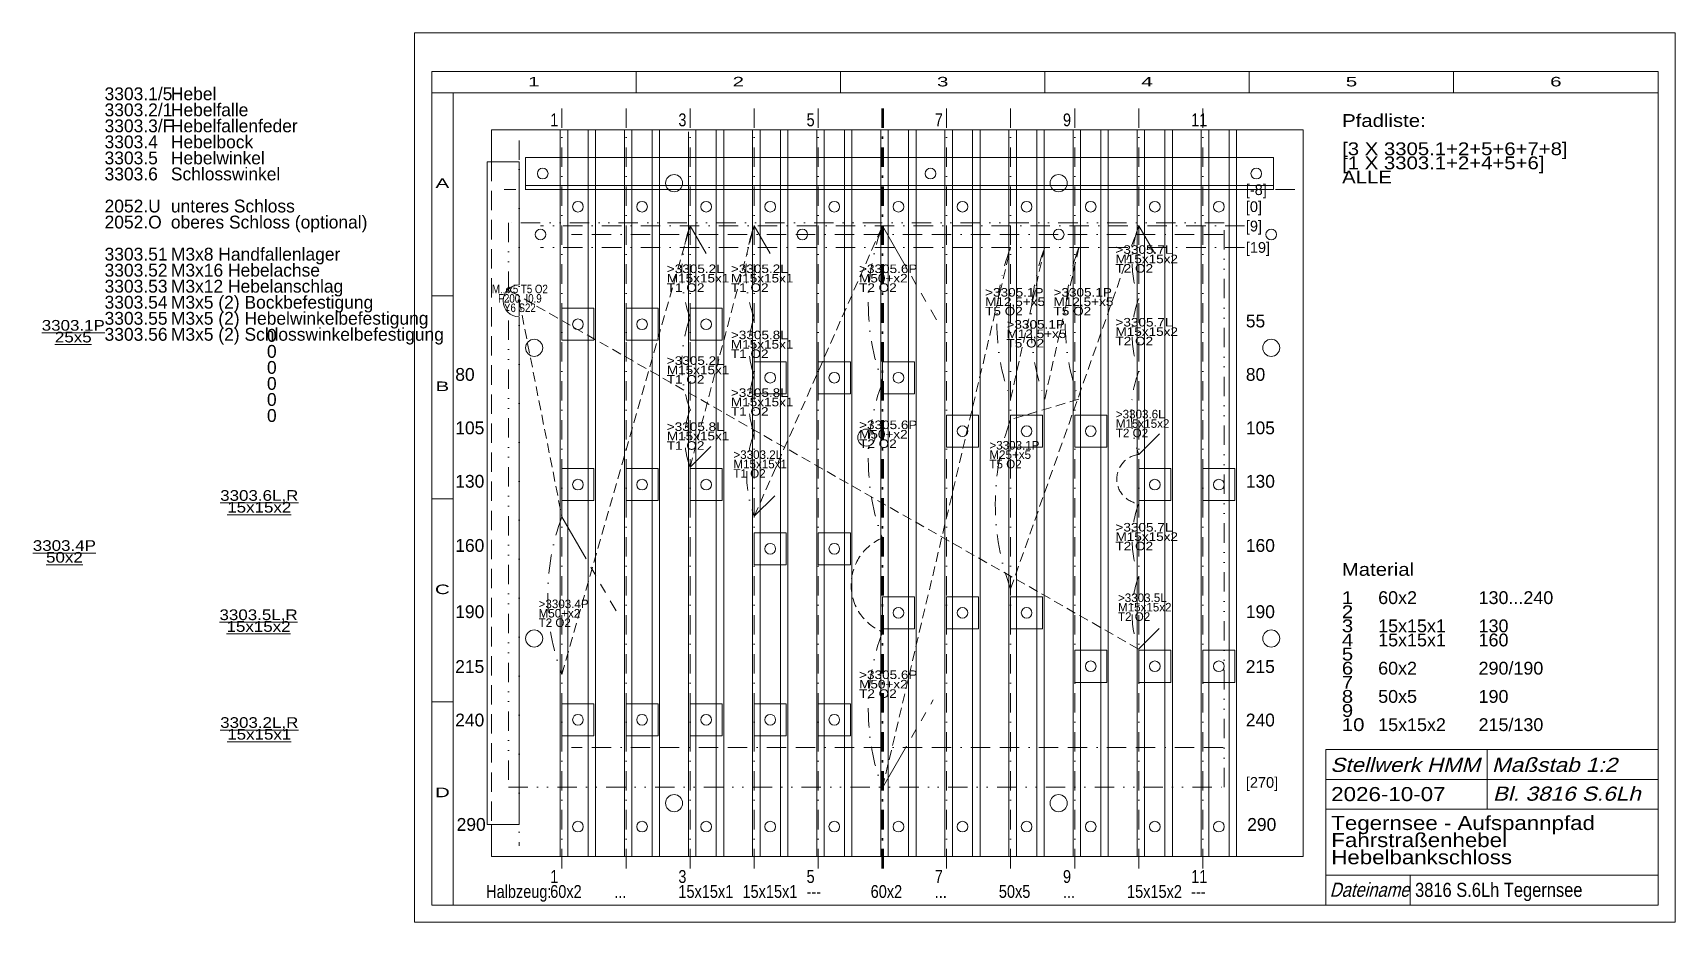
# Model space of a CAD drawing. Extents: x -177 to 592, y 2 to 418.
import ezdxf
from ezdxf.enums import TextEntityAlignment as Align

# ---------------------------------------------------------------- set-up
doc = ezdxf.new("R2010")
doc.units = 0
doc.header["$LTSCALE"] = 18.132943
for name, pattern in [('BORDER', [1.75, 0.5, -0.25, 0.5, -0.25, 0, -0.25]), ('DASHDOT', [1, 0.5, -0.25, 0, -0.25]), ('DASHED', [0.75, 0.5, -0.25]), ('DIVIDE', [1.25, 0.5, -0.25, 0, -0.25, 0, -0.25]), ('HIDDEN', [0.375, 0.25, -0.125]), ('PHANTOM', [2.5, 1.25, -0.25, 0.25, -0.25, 0.25, -0.25])]:
    doc.linetypes.add(name, pattern=pattern)
for name, color, linetype, lineweight in [('3303___ HEBELBANKSCHLOSS JE', 6, 'DASHDOT', 13), ('3816_6L', 30, 'CONTINUOUS', 13), ('BESCHRIFTUNG', 7, 'CONTINUOUS', 25), ('FRÄSPFADE', 30, 'CONTINUOUS', 0), ('KONSTRUKTION', 7, 'CONTINUOUS', 0), ('MITTELLINIEN', 5, 'DASHDOT', 13), ('STANDARD', 7, 'CONTINUOUS', 0)]:
    doc.layers.add(name, color=color, linetype=linetype, lineweight=lineweight)
doc.styles.add('Arial', font='arial.ttf')

msp = doc.modelspace()

# ---------------------------------------------------------------- linework, layer by layer
at = {"layer": '3816_6L', "linetype": 'HIDDEN'}
for p, q in [((70.95, 117.91), (130.95, 327.67)), ((130.95, 214.8), (160.95, 327.67)), ((160.95, 191.84), (220.95, 327.67)), ((280.95, 157.89), (340.95, 327.67)), ((220.95, 64.76), (280.95, 317.67)), ((280.95, 246.66), (296.95, 317.67)), ((296.95, 246.66), (312.95, 317.67)), ((340.78, 129.77), (45.95, 297.67)), ((50.95, 292.67), (70.95, 191.57)), ((312.95, 246.66), (280.95, 237.12))]:
    msp.add_line(p, q, dxfattribs=at)
at = {"layer": '3816_6L', "linetype": 'PHANTOM'}
for p, q in [((130.95, 327.67), (138.42, 314.72)), ((160.95, 327.67), (168.42, 314.72)), ((220.95, 327.67), (246.34, 283.68)), ((340.95, 327.67), (348.42, 314.72)), ((130.95, 214.8), (140.59, 224.44)), ((340.95, 220.78), (350.59, 230.43)), ((160.95, 191.84), (170.59, 201.48)), ((70.95, 191.57), (96.34, 147.58)), ((340.78, 129.77), (350.42, 139.42)), ((220.95, 64.76), (244.78, 106.04))]:
    msp.add_line(p, q, dxfattribs=at)
for centre, radius in [((45.95, 297.67), 1), ((50.95, 292.67), 0.5)]:
    msp.add_circle(centre, radius, dxfattribs=at)
at = {"layer": '3816_6L', "linetype": 'DASHDOT'}
for centre, radius, start, end in [((188.38, 306.2), 61.31, 159.50617, 200.49383), ((218.38, 306.2), 61.31, 159.50617, 200.49383), ((318.6, 291.17), 104.25, 159.50617, 200.49383), ((386.43, 310.67), 48.55, 159.50617, 200.49383), ((375.93, 282.16), 101.4, 159.50617, 200.49383), ((391.93, 282.16), 101.4, 159.50617, 200.49383), ((407.93, 282.16), 101.4, 159.50617, 200.49383), ((386.43, 276.67), 48.55, 159.50617, 200.49383), ((188.38, 263.27), 61.31, 159.50617, 200.49383), ((197.07, 271.23), 38.56, 159.50617, 200.49383), ((197.07, 244.23), 38.56, 159.50617, 200.49383), ((318.6, 218.17), 104.25, 159.50617, 200.49383), ((392.97, 240.23), 55.54, 159.50617, 200.49383), ((167.07, 228.3), 38.56, 159.50617, 200.49383), ((212.97, 211.28), 55.54, 159.50617, 200.49383), ((386.93, 197.51), 113.14, 159.50617, 200.49383), ((386.43, 180.77), 48.55, 159.50617, 200.49383), ((169.48, 154.74), 105.19, 159.50617, 200.49383), ((386.35, 146.54), 48.56, 159.21674, 200.2044), ((318.6, 101.26), 104.25, 159.50617, 200.49383)]:
    msp.add_arc(centre, radius, start, end, dxfattribs=at)
at = {"layer": '3816_6L', "linetype": 'HIDDEN'}
for centre, radius, start, end in [((342.26, 209.28), 11.58, 96.49214, 263.50786), ((230.08, 159.72), 23.77, 112.58111, 247.41889)]:
    msp.add_arc(centre, radius, start, end, dxfattribs=at)
at = {"layer": 'FRÄSPFADE', "linetype": 'DIVIDE', "lineweight": 20}
for p, q in [((380.95, 329.17), (45.95, 329.17)), ((45.95, 329.17), (45.95, 65.17)), ((380.95, 65.17), (380.95, 329.17)), ((45.95, 65.17), (380.95, 65.17))]:
    msp.add_line(p, q, dxfattribs=at)
at = {"layer": 'KONSTRUKTION', "color": 8}
for p, q in [((417.95, 372.67), (37.95, 372.67)), ((37.95, 372.67), (37.95, 357.67)), ((70.2, 372.67), (70.2, 32.67)), ((73.7, 372.67), (73.7, 32.67)), ((83.2, 372.67), (83.2, 32.67)), ((86.7, 372.67), (86.7, 32.67)), ((100.2, 372.67), (100.2, 32.67)), ((103.7, 372.67), (103.7, 32.67)), ((113.2, 372.67), (113.2, 32.67)), ((116.7, 372.67), (116.7, 32.67)), ((130.2, 371.67), (130.2, 32.67)), ((133.7, 372.67), (133.7, 32.67)), ((143.2, 372.67), (143.2, 32.67)), ((146.7, 372.67), (146.7, 32.67)), ((160.2, 372.67), (160.2, 32.67)), ((163.7, 372.67), (163.7, 32.67)), ((173.2, 372.67), (173.2, 32.67)), ((176.7, 372.67), (176.7, 32.67)), ((190.2, 372.67), (190.2, 32.67)), ((193.7, 372.67), (193.7, 32.67)), ((203.2, 372.67), (203.2, 32.67)), ((206.7, 372.67), (206.7, 32.67)), ((220.2, 372.67), (220.2, 32.67)), ((223.7, 372.67), (223.7, 32.67)), ((233.2, 372.67), (233.2, 32.67)), ((236.7, 372.67), (236.7, 32.67)), ((250.2, 372.67), (250.2, 32.67)), ((253.7, 372.67), (253.7, 32.67)), ((263.2, 372.67), (263.2, 32.67)), ((266.7, 372.67), (266.7, 32.67)), ((280.2, 372.67), (280.2, 32.67)), ((283.7, 372.67), (283.7, 32.67)), ((293.2, 372.67), (293.2, 32.67)), ((296.7, 372.67), (296.7, 32.67)), ((310.2, 372.67), (310.2, 32.67)), ((313.7, 372.67), (313.7, 32.67)), ((323.2, 372.67), (323.2, 32.67)), ((326.7, 372.67), (326.7, 32.67)), ((340.2, 372.67), (340.2, 32.67)), ((343.7, 372.67), (343.7, 32.67)), ((353.2, 372.67), (353.2, 32.67)), ((356.7, 372.67), (356.7, 32.67)), ((370.2, 372.67), (370.2, 32.67)), ((373.7, 372.67), (373.7, 32.67)), ((383.2, 372.67), (383.2, 32.67)), ((386.7, 372.67), (386.7, 32.67)), ((417.95, 32.67), (417.95, 372.67)), ((35.95, 357.67), (35.95, 47.67)), ((35.95, 357.67), (50.95, 357.67)), ((50.95, 357.67), (50.95, 300.17)), ((403.95, 359.67), (53.95, 359.67)), ((53.95, 344.67), (53.95, 359.67)), ((403.95, 344.67), (403.95, 359.67)), ((403.95, 346.67), (53.95, 346.67)), ((403.95, 344.67), (53.95, 344.67)), ((50.95, 285.17), (50.95, 47.67)), ((35.95, 47.67), (50.95, 47.67)), ((37.95, 47.67), (37.95, 32.67)), ((37.95, 32.67), (417.95, 32.67))]:
    msp.add_line(p, q, dxfattribs=at)
at = {"layer": 'KONSTRUKTION', "color": 8, "linetype": 'DASHED'}
msp.add_line((37.95, 357.67), (37.95, 47.67), dxfattribs=at)
at = {"layer": 'KONSTRUKTION', "color": 8, "linetype": 'BORDER'}
for p, q in [((380.5, 323.67), (75.5, 323.67)), ((380.5, 83.67), (75.5, 83.67))]:
    msp.add_line(p, q, dxfattribs=at)
at = {"layer": 'KONSTRUKTION', "color": 252}
for p, q in [((70.95, 289.17), (85.95, 289.17)), ((70.95, 274.17), (70.95, 289.17)), ((85.95, 289.17), (85.95, 274.17)), ((100.95, 274.17), (100.95, 289.17)), ((100.95, 289.17), (115.95, 289.17)), ((115.95, 289.17), (115.95, 274.17)), ((130.95, 274.17), (130.95, 289.17)), ((130.95, 289.17), (145.95, 289.17)), ((145.95, 289.17), (145.95, 274.17)), ((85.95, 274.17), (70.95, 274.17)), ((115.95, 274.17), (100.95, 274.17)), ((145.95, 274.17), (130.95, 274.17)), ((160.95, 249.17), (160.95, 264.17)), ((160.95, 264.17), (175.95, 264.17)), ((175.95, 264.17), (175.95, 249.17)), ((190.95, 249.17), (190.95, 264.17)), ((190.95, 264.17), (205.95, 264.17)), ((205.95, 264.17), (205.95, 249.17)), ((220.95, 264.17), (235.95, 264.17)), ((220.95, 249.17), (220.95, 264.17)), ((235.95, 264.17), (235.95, 249.17)), ((175.95, 249.17), (160.95, 249.17)), ((205.95, 249.17), (190.95, 249.17)), ((235.95, 249.17), (220.95, 249.17)), ((250.95, 224.17), (250.95, 239.17)), ((250.95, 239.17), (265.95, 239.17)), ((265.95, 239.17), (265.95, 224.17)), ((280.95, 224.17), (280.95, 239.17)), ((280.95, 239.17), (295.95, 239.17)), ((295.95, 239.17), (295.95, 224.17)), ((310.95, 239.17), (325.95, 239.17)), ((310.95, 224.17), (310.95, 239.17)), ((325.95, 239.17), (325.95, 224.17)), ((265.95, 224.17), (250.95, 224.17)), ((295.95, 224.17), (280.95, 224.17)), ((325.95, 224.17), (310.95, 224.17)), ((70.95, 199.17), (70.95, 214.17)), ((70.95, 214.17), (85.95, 214.17)), ((85.95, 214.17), (85.95, 199.17)), ((100.95, 199.17), (100.95, 214.17)), ((100.95, 214.17), (115.95, 214.17)), ((115.95, 214.17), (115.95, 199.17)), ((130.95, 214.17), (145.95, 214.17)), ((130.95, 199.17), (130.95, 214.17)), ((145.95, 214.17), (145.95, 199.17)), ((340.95, 199.17), (340.95, 214.17)), ((340.95, 214.17), (355.95, 214.17)), ((355.95, 214.17), (355.95, 199.17)), ((370.95, 199.17), (370.95, 214.17)), ((370.95, 214.17), (385.95, 214.17)), ((385.95, 214.17), (385.95, 199.17)), ((85.95, 199.17), (70.95, 199.17)), ((115.95, 199.17), (100.95, 199.17)), ((145.95, 199.17), (130.95, 199.17)), ((355.95, 199.17), (340.95, 199.17)), ((385.95, 199.17), (370.95, 199.17)), ((160.95, 169.17), (160.95, 184.17)), ((160.95, 184.17), (175.95, 184.17)), ((175.95, 184.17), (175.95, 169.17)), ((190.95, 169.17), (190.95, 184.17)), ((190.95, 184.17), (205.95, 184.17)), ((205.95, 184.17), (205.95, 169.17)), ((175.95, 169.17), (160.95, 169.17)), ((205.95, 169.17), (190.95, 169.17)), ((220.95, 139.17), (220.95, 154.17)), ((220.95, 154.17), (235.95, 154.17)), ((235.95, 154.17), (235.95, 139.17)), ((250.95, 139.17), (250.95, 154.17)), ((250.95, 154.17), (265.95, 154.17)), ((265.95, 154.17), (265.95, 139.17)), ((280.95, 154.17), (295.95, 154.17)), ((280.95, 139.17), (280.95, 154.17)), ((295.95, 154.17), (295.95, 139.17)), ((235.95, 139.17), (220.95, 139.17)), ((265.95, 139.17), (250.95, 139.17)), ((295.95, 139.17), (280.95, 139.17)), ((310.95, 114.17), (310.95, 129.17)), ((310.95, 129.17), (325.95, 129.17)), ((325.95, 129.17), (325.95, 114.17)), ((340.95, 114.17), (340.95, 129.17)), ((340.95, 129.17), (355.95, 129.17)), ((355.95, 129.17), (355.95, 114.17)), ((370.95, 129.17), (385.95, 129.17)), ((370.95, 114.17), (370.95, 129.17)), ((385.95, 129.17), (385.95, 114.17)), ((325.95, 114.17), (310.95, 114.17)), ((355.95, 114.17), (340.95, 114.17)), ((385.95, 114.17), (370.95, 114.17)), ((70.95, 89.17), (70.95, 104.17)), ((70.95, 104.17), (85.95, 104.17)), ((85.95, 104.17), (85.95, 89.17)), ((100.95, 89.17), (100.95, 104.17)), ((100.95, 104.17), (115.95, 104.17)), ((115.95, 104.17), (115.95, 89.17)), ((130.95, 104.17), (145.95, 104.17)), ((130.95, 89.17), (130.95, 104.17)), ((145.95, 104.17), (145.95, 89.17)), ((160.95, 89.17), (160.95, 104.17)), ((160.95, 104.17), (175.95, 104.17)), ((175.95, 104.17), (175.95, 89.17)), ((190.95, 89.17), (190.95, 104.17)), ((190.95, 104.17), (205.95, 104.17)), ((205.95, 104.17), (205.95, 89.17)), ((85.95, 89.17), (70.95, 89.17)), ((115.95, 89.17), (100.95, 89.17)), ((145.95, 89.17), (130.95, 89.17)), ((175.95, 89.17), (160.95, 89.17)), ((205.95, 89.17), (190.95, 89.17))]:
    msp.add_line(p, q, dxfattribs=at)
at = {"layer": 'KONSTRUKTION', "color": 8}
for centre, radius in [((61.95, 352.17), 2.5), ((243.45, 352.17), 2.5), ((395.95, 352.17), 2.5), ((123.45, 347.67), 4), ((303.45, 347.67), 4), ((78.45, 336.67), 2.5), ((78.45, 336.67), 2.5), ((108.45, 336.67), 2.5), ((108.45, 336.67), 2.5), ((138.45, 336.67), 2.5), ((138.45, 336.67), 2.5), ((168.45, 336.67), 2.5), ((168.45, 336.67), 2.5), ((198.45, 336.67), 2.5), ((198.45, 336.67), 2.5), ((228.45, 336.67), 2.5), ((228.45, 336.67), 2.5), ((258.45, 336.67), 2.5), ((258.45, 336.67), 2.5), ((288.45, 336.67), 2.5), ((288.45, 336.67), 2.5), ((318.45, 336.67), 2.5), ((318.45, 336.67), 2.5), ((348.45, 336.67), 2.5), ((348.45, 336.67), 2.5), ((378.45, 336.67), 2.5), ((378.45, 336.67), 2.5), ((60.95, 323.67), 2.5), ((183.45, 323.67), 2.5), ((303.45, 323.67), 2.5), ((402.95, 323.67), 2.5), ((78.45, 281.67), 2.5), ((78.45, 281.67), 2.5), ((108.45, 281.67), 2.5), ((108.45, 281.67), 2.5), ((138.45, 281.67), 2.5), ((138.45, 281.67), 2.5), ((57.97, 270.67), 4), ((402.95, 270.67), 4), ((168.45, 256.67), 2.5), ((168.45, 256.67), 2.5), ((198.45, 256.67), 2.5), ((198.45, 256.67), 2.5), ((228.45, 256.67), 2.5), ((228.45, 256.67), 2.5), ((213.45, 228.67), 4), ((258.45, 231.67), 2.5), ((258.45, 231.67), 2.5), ((288.45, 231.67), 2.5), ((288.45, 231.67), 2.5), ((318.45, 231.67), 2.5), ((318.45, 231.67), 2.5), ((78.45, 206.67), 2.5), ((78.45, 206.67), 2.5), ((108.45, 206.67), 2.5), ((108.45, 206.67), 2.5), ((138.45, 206.67), 2.5), ((138.45, 206.67), 2.5), ((348.45, 206.67), 2.5), ((348.45, 206.67), 2.5), ((378.45, 206.67), 2.5), ((378.45, 206.67), 2.5), ((168.45, 176.67), 2.5), ((168.45, 176.67), 2.5), ((198.45, 176.67), 2.5), ((198.45, 176.67), 2.5), ((228.45, 146.67), 2.5), ((228.45, 146.67), 2.5), ((258.45, 146.67), 2.5), ((258.45, 146.67), 2.5), ((288.45, 146.67), 2.5), ((288.45, 146.67), 2.5), ((57.97, 134.67), 4), ((402.95, 134.67), 4), ((318.45, 121.67), 2.5), ((318.45, 121.67), 2.5), ((348.45, 121.67), 2.5), ((348.45, 121.67), 2.5), ((378.45, 121.67), 2.5), ((378.45, 121.67), 2.5), ((78.45, 96.67), 2.5), ((78.45, 96.67), 2.5), ((108.45, 96.67), 2.5), ((108.45, 96.67), 2.5), ((138.45, 96.67), 2.5), ((138.45, 96.67), 2.5), ((168.45, 96.67), 2.5), ((168.45, 96.67), 2.5), ((198.45, 96.67), 2.5), ((198.45, 96.67), 2.5), ((123.45, 57.67), 4), ((303.45, 57.67), 4), ((78.45, 46.67), 2.5), ((78.45, 46.67), 2.5), ((108.45, 46.67), 2.5), ((108.45, 46.67), 2.5), ((138.45, 46.67), 2.5), ((138.45, 46.67), 2.5), ((168.45, 46.67), 2.5), ((168.45, 46.67), 2.5), ((198.45, 46.67), 2.5), ((198.45, 46.67), 2.5), ((228.45, 46.67), 2.5), ((228.45, 46.67), 2.5), ((258.45, 46.67), 2.5), ((258.45, 46.67), 2.5), ((288.45, 46.67), 2.5), ((288.45, 46.67), 2.5), ((318.45, 46.67), 2.5), ((318.45, 46.67), 2.5), ((348.45, 46.67), 2.5), ((348.45, 46.67), 2.5), ((378.45, 46.67), 2.5), ((378.45, 46.67), 2.5)]:
    msp.add_circle(centre, radius, dxfattribs=at)
msp.add_arc((50.95, 292.67), 7.5, 90, 270, dxfattribs=at)
at = {"layer": 'MITTELLINIEN'}
for p, q in [((70.95, 382.66), (70.95, 22.66)), ((100.95, 382.66), (100.95, 22.66)), ((130.95, 382.66), (130.95, 22.66)), ((160.95, 382.66), (160.95, 22.66)), ((190.95, 382.66), (190.95, 22.66)), ((250.95, 382.66), (250.95, 22.66)), ((280.95, 382.66), (280.95, 22.66)), ((310.95, 382.66), (310.95, 22.66)), ((340.95, 382.66), (340.95, 22.66)), ((370.95, 382.66), (370.95, 22.66)), ((50.95, 367.67), (50.95, 37.67)), ((414.04, 344.67), (43.89, 344.67)), ((390.5, 327.67), (60.95, 327.67)), ((390.5, 327.67), (65.5, 327.67)), ((390.5, 317.67), (60.95, 317.67)), ((390.5, 317.67), (65.5, 317.67))]:
    msp.add_line(p, q, dxfattribs=at)
at = {"layer": 'MITTELLINIEN', "color": 154, "lineweight": 50}
msp.add_line((220.95, 382.66), (220.95, 22.66), dxfattribs=at)
at = {"layer": 'STANDARD'}
for p, q in [((592, 418), (2, 418)), ((2, 418), (2, 2)), ((592, 2), (592, 418)), ((584, 400), (10, 400)), ((10, 400), (10, 390)), ((105.67, 400), (105.67, 390)), ((201.33, 400), (201.33, 390)), ((297, 400), (297, 390)), ((392.67, 400), (392.67, 390)), ((488.33, 400), (488.33, 390)), ((584, 400), (584, 390)), ((10, 390), (10, 10)), ((20, 390), (10, 390)), ((20, 390), (20, 10)), ((584, 390), (20, 390)), ((584, 10), (584, 390)), ((10, 295), (20, 295)), ((10, 200), (20, 200)), ((10, 105), (20, 105)), ((10, 10), (20, 10)), ((20, 10), (584, 10)), ((2, 2), (592, 2))]:
    msp.add_line(p, q, dxfattribs=at)
at = {"layer": 'STANDARD', "lineweight": 0}
for p, q in [((428.44, 82.8), (583.83, 82.8)), ((428.44, 82.8), (428.44, 10)), ((504.04, 82.8), (504.04, 54.8)), ((428.44, 68.8), (583.83, 68.8)), ((428.44, 54.8), (583.83, 54.8)), ((428.44, 24), (583.83, 24)), ((468.04, 24), (468.04, 10))]:
    msp.add_line(p, q, dxfattribs=at)

# ---------------------------------------------------------------- texts
at = {"layer": '3303___ HEBELBANKSCHLOSS JE', "style": 'Arial'}
for s, insert, char_height, attachment_point, line_spacing_factor in [('\\W0.972797;3303.1/5\\P3303.2/1\\P3303.3/F\\P3303.4\\P3303.5\\P3303.6\\P\\P2052.U\\P2052.O\\P\\P3303.51\\P3303.52\\P3303.53\\P3303.54\\P3303.55\\P3303.56\\P', (-143.11, 392.5), 6, 1, 0.75), ('\\W0.972813;Hebel\\PHebelfalle\\PHebelfallenfeder\\PHebelbock\\PHebelwinkel\\PSchlosswinkel\\P\\Punteres Schloss\\Poberes Schloss (optional)\\P\\PM3x8 Handfallenlager\\PM3x16 Hebelachse\\PM3x12 Hebelanschlag\\PM3x5 (2) Bockbefestigung\\PM3x5 (2) Hebelwinkelbefestigung\\PM3x5 (2) Schlosswinkelbefestigung', (-112.07, 392.5), 6, 1, 0.75), ('\\W1.135099;\\L3303.1P\\P25x5', (-157.75, 278.4), 5, 5, 0.66), ('\\W0.972828;0\\P0\\P0\\P0\\P0\\P0', (-67.11, 279.5), 6, 1, 0.75), ('\\W1.135103;\\L3303.6L,R\\P15x15x2', (-70.7, 198.8), 5, 5, 0.66), ('\\W1.135099;\\L3303.4P\\P50x2', (-161.91, 175.38), 5, 5, 0.66), ('\\W1.135103;\\L3303.5L,R\\P15x15x2', (-71.03, 143.01), 5, 5, 0.66), ('\\W1.135103;\\L3303.2L,R\\P15x15x1', (-70.7, 92.59), 5, 5, 0.66)]:
    msp.add_mtext(s, dxfattribs=dict(at, insert=insert, char_height=char_height, attachment_point=attachment_point, line_spacing_factor=line_spacing_factor))
at = {"layer": '3816_6L', "char_height": 4, "attachment_point": 7, "line_spacing_factor": 0.66, "style": 'Arial'}
for s, insert in [('\\W1.135145;>3305.7L\\PM15x15x2\\PT2 O2', (330.04, 305.78)), ('\\W1.135145;>3305.2L\\PM15x15x1\\PT1 O2', (120.04, 296.78)), ('\\W1.135145;>3305.2L\\PM15x15x1\\PT1 O2', (150.04, 296.78)), ('\\W1.135110;>3305.6P\\PM50+x2\\PT2 O2', (210.04, 296.78)), ('\\W1.135110;>3305.1P\\PM12,5+x5\\PT5 O2', (269.04, 285.77)), ('\\W1.135110;>3305.1P\\PM12,5+x5\\PT5 O2', (301.04, 285.77)), ('\\W1.135145;>3305.7L\\PM15x15x2\\PT2 O2', (330.04, 271.78)), ('\\W1.135145;>3305.8L\\PM15x15x1\\PT1 O2', (150.04, 265.84)), ('\\W1.135110;>3305.1P\\PM12,5+x5\\PT5 O2', (279.04, 270.77)), ('\\W1.135145;>3305.2L\\PM15x15x1\\PT1 O2', (120.04, 253.84)), ('\\W1.135145;>3305.8L\\PM15x15x1\\PT1 O2', (150.04, 238.84)), ('\\W0.972806;>3303.6L\\PM15x15x2\\PT2 O2', (330.21, 228.79)), ('\\W1.135145;>3305.8L\\PM15x15x1\\PT1 O2', (120.04, 222.91)), ('\\W1.135110;>3305.6P\\PM50+x2\\PT2 O2', (210.04, 223.78)), ('\\W0.972839;>3303.1P\\PM25+x5\\PT5 O2', (271.04, 214.23)), ('\\W0.972806;>3303.2L\\PM15x15x1\\PT1 O2', (151.21, 209.84)), ('\\W1.135145;>3305.7L\\PM15x15x2\\PT2 O2', (330.04, 175.88)), ('\\W0.972806;>3303.5L\\PM15x15x2\\PT2 O2', (331.21, 142.88)), ('\\W0.972839;>3303.4P\\PM50+x2\\PT2 O2', (60.04, 140.03)), ('\\W1.135110;>3305.6P\\PM50+x2\\PT2 O2', (210.04, 106.87))]:
    msp.add_mtext(s, dxfattribs=dict(at, insert=insert))
at = {"layer": '3816_6L', "linetype": 'PHANTOM', "insert": (51.27, 293.76), "char_height": 4, "attachment_point": 5, "line_spacing_factor": 0.66, "style": 'Arial'}
msp.add_mtext('\\W0.810866;M...x5 T5 O2\\PF200  I0.9\\PY6 S22', dxfattribs=at)
at = {"layer": 'BESCHRIFTUNG', "style": 'Arial'}
for s, height, width, p in [('1', 6, 0.810869, (65.46, 374.32)), ('3', 6, 0.810869, (125.46, 374.32)), ('5', 6, 0.810869, (185.46, 374.32)), ('7', 6, 0.810869, (245.46, 374.32)), ('9', 6, 0.810869, (305.46, 374.32)), ('11', 6, 0.810869, (365.46, 374.32)), ('[-8]', 5, 0.972709, (391.06, 342.12)), ('[0]', 5, 0.972719, (391.06, 334.2)), ('[9]', 5, 0.972719, (391.06, 325.12)), ('[19]', 5, 0.972755, (391.06, 315.12)), ('55', 6, 0.972828, (391.06, 280.22)), ('80', 6, 0.972828, (21.03, 255.22)), ('80', 6, 0.972828, (391.06, 255.22)), ('105', 6, 0.972828, (21.03, 230.22)), ('105', 6, 0.972828, (391.06, 230.22)), ('130', 6, 0.972828, (21.03, 205.22)), ('130', 6, 0.972828, (391.06, 205.22)), ('160', 6, 0.972828, (21.03, 175.22)), ('160', 6, 0.972828, (391.06, 175.22)), ('190', 6, 0.972828, (21.03, 144.23)), ('190', 6, 0.972828, (391.06, 144.23)), ('215', 6, 0.972828, (21, 118.56)), ('215', 6, 0.972828, (391.03, 118.56)), ('240', 6, 0.972828, (21, 93.55)), ('240', 6, 0.972828, (391.03, 93.55)), ('[270]', 5, 0.972773, (391.06, 64.86)), ('290', 6, 0.972828, (21.68, 44.71)), ('290', 6, 0.972828, (391.71, 44.71)), ('1', 6, 0.810869, (65.46, 20.34)), ('3', 6, 0.810869, (125.46, 20.34)), ('5', 6, 0.810869, (185.46, 20.34)), ('7', 6, 0.810869, (245.46, 20.34)), ('9', 6, 0.810869, (305.46, 20.34)), ('11', 6, 0.810869, (365.46, 20.34)), ('Halbzeug:', 6, 0.810868, (35.46, 13.34)), ('60x2', 6, 0.810868, (65.46, 13.34)), ('15x15x1', 6, 0.810868, (125.46, 13.34)), ('15x15x1', 6, 0.810868, (155.46, 13.34)), ('---', 6, 0.810862, (185.46, 13.34)), ('60x2', 6, 0.810868, (215.46, 13.34)), ('50x5', 6, 0.810868, (275.46, 13.34)), ('15x15x2', 6, 0.810868, (335.46, 13.34)), ('---', 6, 0.810862, (365.46, 13.34)), ('...', 6, 0.810866, (95.46, 13.34)), ('...', 6, 0.810866, (245.46, 13.34)), ('...', 6, 0.810866, (305.46, 13.34))]:
    msp.add_text(s, height=height, dxfattribs=dict(at, width=width)).set_placement(p)
at = {"layer": 'BESCHRIFTUNG', "style": 'Arial', "oblique": 15}
for s, width, p in [('Stellwerk HMM', 1.130136, (430.63, 78.88)), ('Maßstab 1:2', 1.143719, (506.23, 78.88)), ('Bl. 3816 S.6Lh', 1.143724, (506.67, 65.4)), ('Dateiname', 0.835372, (430.3, 20.45))]:
    msp.add_text(s, height=6.6, dxfattribs=dict(at, width=width)).set_placement(p, align=Align.TOP_LEFT)
at = {"layer": 'BESCHRIFTUNG', "style": 'Arial'}
for s, width, p in [('2026-10-07', 1.135137, (431, 65.2)), ('3816 S.6Lh Tegernsee', 0.835406, (470.27, 20.4))]:
    msp.add_text(s, height=6.6, dxfattribs=dict(at, width=width)).set_placement(p, align=Align.TOP_LEFT)
at = {"layer": 'BESCHRIFTUNG', "attachment_point": 1, "style": 'Arial'}
for s, insert, char_height, line_spacing_factor in [('\\W1.135040;Pfadliste:\\P\\P[3 X 3305.1+2+5+6+7+8]\\P[1 X 3303.1+2+4+5+6]\\PALLE', (436.13, 379.98), 6, 0.66), ('\\W1.130191;Tegernsee - Aufspannpfad\\PFahrstraßenhebel\\PHebelbankschloss', (431.07, 51.7), 6.6, 0.727273)]:
    msp.add_mtext(s, dxfattribs=dict(at, insert=insert, char_height=char_height, line_spacing_factor=line_spacing_factor))
at = {"layer": 'BESCHRIFTUNG', "linetype": 'HIDDEN', "char_height": 6, "attachment_point": 1, "line_spacing_factor": 0.66, "style": 'Arial'}
for s, insert in [('\\W1.134959;Material\\P\\P1\\P2\\P3\\P4\\P5\\P6\\P7\\P8\\P9\\P10', (436, 170)), ('\\W1.000000;\\P\\P60x2\\P\\P15x15x1\\P15x15x1\\P\\P60x2\\P\\P50x5\\P\\P15x15x2\\P', (453, 170)), ('\\W1.000000;\\P\\P130...240\\P\\P130\\P160\\P\\P290/190\\P\\P190\\P\\P215/130\\P', (500, 170))]:
    msp.add_mtext(s, dxfattribs=dict(at, insert=insert))
at = {"layer": 'STANDARD', "style": 'Arial'}
for s, width, p in [('1', 1.547923, (57.83, 392.95)), ('2', 1.547922, (153.5, 392.95)), ('3', 1.547923, (249.17, 392.95)), ('4', 1.547923, (344.83, 392.95)), ('5', 1.547922, (440.5, 392.95)), ('6', 1.547923, (536.17, 392.95)), ('A', 1.547987, (15, 345.45)), ('B', 1.547987, (15, 250.45)), ('C', 1.548103, (15, 155.45)), ('D', 1.548104, (15, 60.45))]:
    msp.add_text(s, height=4.46, dxfattribs=dict(at, width=width)).set_placement(p, align=Align.CENTER)

doc.saveas('drawing.dxf')
